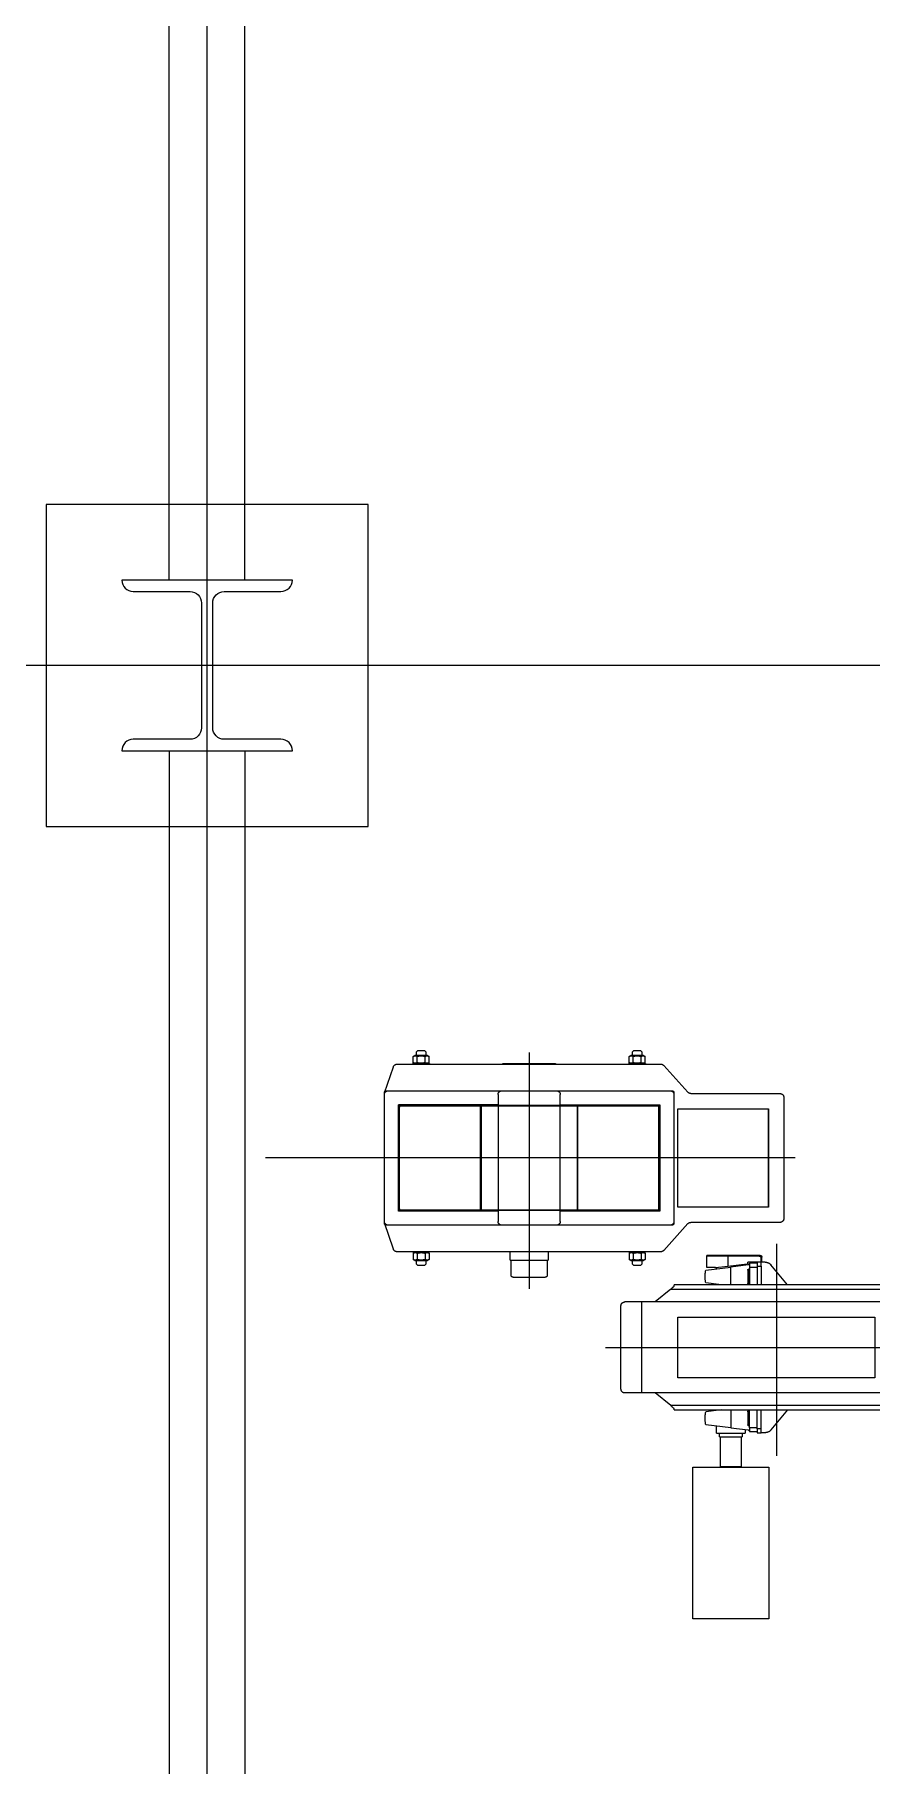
# Model space of a CAD drawing. Extents: x -681219 to -550379, y -242630 to -158199.
# Drawn here: x -638911 to -636702, y -214820 to -210252 of the extents above; entities that cross this region are included whole.
import ezdxf
from ezdxf.lldxf.tags import DXFTag

# ---------------------------------------------------------------- set-up
doc = ezdxf.new("R2010")
doc.units = 0
doc.header["$LTSCALE"] = 1000
doc.linetypes.add('DASHED2', pattern=[9.525, 6.35, -3.175])
doc.layers.get('0').update_dxf_attribs({"linetype": 'CONTINUOUS'})
for name, color, linetype in [('center', 253, 'CENTER2'), ('GY_Bj_Hatch', 9, 'CONTINUOUS'), ('interface', 251, 'DASHED2')]:
    doc.layers.add(name, color=color, linetype=linetype)
for name, color, linetype, lineweight in [('famsun', 7, 'CONTINUOUS', 0), ('future', 4, 'DASHED2', 0), ('轴网_轴线', 1, 'CENTER2', 0)]:
    doc.layers.add(name, color=color, linetype=linetype, lineweight=lineweight)
tags = doc.linetypes.add('CENTER2', pattern=[28.575, 19.05, -3.175, 3.175, -3.175]).pattern_tags.tags
tags[10:11] = [DXFTag(74, 4), DXFTag(75, 0), DXFTag(340, '0'), DXFTag(46, 0.0), DXFTag(50, 0.0), DXFTag(44, 0.0), DXFTag(45, 0.0)]
tags[8:9] = [DXFTag(74, 4), DXFTag(75, 0), DXFTag(340, '0'), DXFTag(46, 0.0), DXFTag(50, 0.0), DXFTag(44, 0.0), DXFTag(45, 0.0)]
tags[6:7] = [DXFTag(74, 4), DXFTag(75, 0), DXFTag(340, '0'), DXFTag(46, 0.0), DXFTag(50, 0.0), DXFTag(44, 0.0), DXFTag(45, 0.0)]
tags[4:5] = [DXFTag(74, 4), DXFTag(75, 0), DXFTag(340, '0'), DXFTag(46, 0.0), DXFTag(50, 0.0), DXFTag(44, 0.0), DXFTag(45, 0.0)]

# ---------------------------------------------------------------- blocks, each defined once
blk = doc.blocks.new('轴网FB0EDE194AE0F5E0')
at = {"layer": 'GY_Bj_Hatch', "color": 255}
blk.add_lwpolyline([(14075, 15425), (14925, 15425), (14925, 14575), (14075, 14575)], close=True, dxfattribs=at)
blk.add_lwpolyline([(14275, 15225), (14725, 15225, -0.414214), (14695, 15195), (14545, 15195, 0.414214), (14515, 15165), (14515, 14835, 0.414214), (14545, 14805), (14695, 14805, -0.414214), (14725, 14775), (14275, 14775, -0.414214), (14305, 14805), (14455, 14805, 0.414214), (14485, 14835), (14485, 15165, 0.414214), (14455, 15195), (14305, 15195, -0.414214)], format="xyb", close=True, dxfattribs=at)
at = {"layer": '轴网_轴线'}
for p, q in [((14500, -1200), (14500, 23700)), ((-1200, 15000), (44200, 15000))]:
    blk.add_line(p, q, dxfattribs=at)
blk = doc.blocks.new('*U61')
at = {"color": 0, "linetype": 'ByBlock', "lineweight": -2}
for p, q in [((-382, 172.5), (-382, -172.5)), ((377, 177.5), (-377, 177.5)), ((343.5, 139), (-343.5, 139)), ((-343.5, 139), (-343.5, -139)), ((343.5, 137.5), (-343.5, 137.5)), ((-128.5, -137.5), (-128.5, 137.5)), ((-127, 137.5), (-127, -137.5)), ((127, 137.5), (127, -137.5)), ((128.5, -137.5), (128.5, 137.5)), ((343.5, -139), (343.5, 139)), ((382, -172.5), (382, 172.5)), ((-342, -134), (-342, 134)), ((342, -134), (342, 134)), ((-377, -177.5), (377, -177.5)), ((-343.5, -137.5), (343.5, -137.5)), ((-343.5, -139), (343.5, -139))]:
    blk.add_line(p, q, dxfattribs=at)
for centre, radius, start, end in [((-377, 172.5), 5, 90, 180), ((377, 172.5), 5, 0, 90), ((-345.5, 134), 3.5, 0, 55.1501), ((345.5, 134), 3.5, 124.8499, 180), ((-345.5, -134), 3.5, 304.8499, 0), ((345.5, -134), 3.5, 180, 235.1501), ((-377, -172.5), 5, 180, 270), ((377, -172.5), 5, 270, 0)]:
    blk.add_arc(centre, radius, start, end, dxfattribs=at)
at = {"layer": 'center', "lineweight": 25, "ltscale": 5.767279}
for p, q in [((0, 207.5), (0, -207.5)), ((-412, 0), (412, 0))]:
    blk.add_line(p, q, dxfattribs=at)
blk = doc.blocks.new('*U69')
at = {"color": 0, "linetype": 'ByBlock', "lineweight": -2}
for p, q in [((433.2, 227), (433.2, 238.4)), ((435.2, 227), (435.2, 238.4)), ((435.2, 236), (435.2, 226)), ((437.8, 243), (523.2, 243)), ((437.8, 241), (523.2, 241)), ((440.2, 241), (523.2, 241)), ((523.2, 243), (578.2, 243)), ((523.2, 241), (523.2, 243)), ((523.2, 241), (578.2, 241)), ((523.2, 241), (578.2, 241)), ((523.2, 241), (523.2, 214.8)), ((578.2, 241), (578.2, 243)), ((578.2, 211), (578.2, 241)), ((365.2, 165), (409.2, 217.8)), ((424.6, 225), (435.2, 225)), ((433.2, 225), (433.2, 227)), ((433.2, 227), (435.2, 227)), ((435.2, 227), (435.2, 225)), ((468.2, 226), (435.2, 226)), ((435.2, 225), (445.2, 225)), ((435.2, 214.9), (435.2, 225)), ((435.2, 214.9), (435.2, 165)), ((445.2, 214.9), (435.2, 214.9)), ((445.2, 225), (445.2, 214.9)), ((445.2, 222), (466.2, 222)), ((445.2, 214.9), (445.2, 165)), ((466.2, 212), (445.2, 212)), ((466.2, 222), (466.2, 212)), ((466.2, 212), (466.2, 165)), ((467.2, 207), (466.2, 207)), ((467.2, 167), (467.2, 207)), ((469.7, 217.6), (515, 212)), ((470.2, 222.8), (470.2, 224)), ((470.2, 204), (470.2, 170)), ((523.2, 214.8), (472, 220.8)), ((477, 220.2), (477, 216.7)), ((515, 165), (515, 212)), ((581.1, 203.9), (515, 212)), ((555.2, 211), (523.2, 214.8)), ((553, 207.3), (553, 211.3)), ((555.2, 211), (578.2, 211)), ((40, 120), (73.5, 153.5)), ((673.1, 153.5), (73.5, 153.5)), ((80.1, 165), (664.9, 165)), ((467.2, 167), (466.2, 167)), ((539.5, 165), (581.1, 170.1)), ((553, 165), (553, 166.7)), ((673.1, 153.5), (715, 120)), ((-65, 65.6), (-65, 115)), ((-60, 120), (60, 120)), ((60, 120), (750, 120)), ((65, 65.6), (65, 115)), ((705, 128), (706, 128)), ((706, 127.2), (706, 128)), ((750, 120), (795, 120)), ((750, -120), (750, 120)), ((805, -110), (805, 110)), ((-65, 64.9), (-65, 65.6)), ((-65, 1.2), (-65, 64.9)), ((0, 77), (0, 77)), ((65, 64.9), (65, 65.6)), ((65, 1.2), (65, 64.9)), ((-65, -1.2), (-65, 1.2)), ((65, -1.2), (65, 1.2)), ((-65, -64.9), (-65, -1.2)), ((65, -64.9), (65, -1.2)), ((-65, -65.6), (-65, -64.9)), ((-65, -115), (-65, -65.6)), ((65, -65.6), (65, -64.9)), ((65, -115), (65, -65.6)), ((-60, -120), (60, -120)), ((40, -120), (73.5, -153.5)), ((60, -120), (750, -120)), ((673.1, -153.5), (715, -120)), ((750, -120), (795, -120)), ((73.5, -153.5), (673.1, -153.5)), ((664.9, -165), (80.1, -165)), ((365.2, -165), (409.2, -217.8)), ((435.2, -214.9), (435.2, -165)), ((445.2, -214.9), (445.2, -165)), ((466.2, -212), (466.2, -165)), ((467.2, -167), (466.2, -167)), ((467.2, -207), (467.2, -167)), ((470.2, -170), (470.2, -204)), ((515, -165), (515, -212)), ((539.5, -165), (581.1, -170.1)), ((424.6, -225), (435.2, -225)), ((435.2, -225), (435.2, -214.9)), ((435.2, -214.9), (445.2, -214.9)), ((445.2, -225), (435.2, -225)), ((445.2, -212), (466.2, -212)), ((445.2, -214.9), (445.2, -225)), ((466.2, -222), (445.2, -222)), ((467.2, -207), (466.2, -207)), ((466.2, -212), (466.2, -222)), ((515, -212), (469.7, -217.6)), ((477, -216.7), (477, -226.7)), ((553, -226.7), (477, -226.7)), ((485, -226.7), (485, -236)), ((515, -212), (581.1, -203.9)), ((545, -236), (545, -226.7)), ((553, -226.7), (553, -207.3)), ((545, -236), (485, -236)), ((487.5, -236), (487.5, -314)), ((542.5, -314), (542.5, -236)), ((542.5, -314), (487.5, -314)), ((487.5, -314), (489.5, -316)), ((489.5, -316), (540.5, -316)), ((540.5, -316), (542.5, -314))]:
    blk.add_line(p, q, dxfattribs=at)
blk.add_lwpolyline([(415, -716), (615, -716), (615, -316), (415, -316)], close=True, dxfattribs=at)
for centre, radius, start, end in [((437.8, 238.4), 4.6, 90, 180), ((437.8, 238.4), 2.6, 90, 180), ((440.2, 236), 5, 90, 180), ((424.6, 205), 20, 90, 140.1944), ((470.2, 221.5), 4, 180, 263), ((467.2, 204), 3, 0, 90), ((468.2, 224), 2, 0, 90), ((472.2, 222.8), 2, 180, 263.2902), ((515, 187), 68.2, 345.6567, 14.3433), ((125.8, 117.8), 63.4, 136.3559, 145.7147), ((129.5, 161.9), 49.5, 176.3863, 180.3934), ((467.2, 170), 3, 270, 0), ((625.3, 161.9), 39.7, 359.5099, 4.5148), ((620.9, 108.8), 68.7, 40.5424, 50.0819), ((-60, 115), 5, 90, 180), ((60, 115), 5, 0, 90), ((795, 110), 10, 0, 90), ((-60, -115), 5, 180, 270), ((60, -115), 5, 270, 0), ((795, -110), 10, 270, 0), ((128, -116), 66.2, 214.4844, 223.445), ((129.5, -161.9), 49.5, 179.6066, 183.6137), ((467.2, -170), 3, 0, 90), ((515, -187), 68.2, 345.6567, 14.3433), ((625.3, -161.9), 39.7, 355.4852, 0.4901), ((618.9, -106.8), 71.6, 310.1102, 319.2655), ((424.6, -205), 20, 219.8056, 270), ((470.2, -221.5), 4, 97, 180), ((467.2, -204), 3, 270, 0)]:
    blk.add_arc(centre, radius, start, end, dxfattribs=at)
at = {"layer": 'center', "ltscale": 166.354785}
for p, q in [((395, 273.8), (395, -285.9)), ((0, 150.4), (0, -140.6)), ((845.7, 0), (-90, 0))]:
    blk.add_line(p, q, dxfattribs=at)
at = {"layer": 'interface', "ltscale": 3.807936}
blk.add_lwpolyline([(135, -80), (655, -80), (655, 80), (135, 80)], close=True, dxfattribs=at)
blk = doc.blocks.new('*U60')
at = {"color": 0, "linetype": 'ByBlock', "lineweight": -2}
for p, q in [((-295, 282.5), (-297, 280.5)), ((-297, 280.5), (-297, 270.5)), ((-295, 282.5), (-275, 282.5)), ((-273, 280.5), (-275, 282.5)), ((-273, 270.5), (-273, 280.5)), ((275, 282.5), (273, 280.5)), ((273, 280.5), (273, 270.5)), ((275, 282.5), (295, 282.5)), ((297, 280.5), (295, 282.5)), ((297, 270.5), (297, 280.5)), ((-355, 244.2), (-419, 173.3)), ((348.8, 247.5), (-347.6, 247.5)), ((-307, 249), (-263, 249)), ((-307, 249), (-307, 247.5)), ((-301.6, 270.5), (-305.8, 268.1)), ((-305.8, 251.4), (-305.8, 268.1)), ((-305.8, 251.4), (-301.6, 249)), ((-301.6, 270.5), (-268.4, 270.5)), ((-295.4, 251.4), (-295.4, 268.1)), ((-274.6, 251.4), (-274.6, 268.1)), ((-264.2, 268.1), (-268.4, 270.5)), ((-268.4, 249), (-264.2, 251.4)), ((-264.2, 251.4), (-264.2, 268.1)), ((-263, 247.5), (-263, 249)), ((-69.4, 248.5), (69.4, 248.5)), ((263, 249), (307, 249)), ((263, 249), (263, 247.5)), ((268.4, 270.5), (264.2, 268.1)), ((264.2, 251.4), (264.2, 268.1)), ((264.2, 251.4), (268.4, 249)), ((268.4, 270.5), (301.6, 270.5)), ((274.6, 251.4), (274.6, 268.1)), ((295.4, 251.4), (295.4, 268.1)), ((305.8, 268.1), (301.6, 270.5)), ((301.6, 249), (305.8, 251.4)), ((305.8, 251.4), (305.8, 268.1)), ((307, 247.5), (307, 249)), ((381.5, 171.5), (358.3, 240.7)), ((-672, 160), (-672, -160)), ((-426.4, 170), (-662, 170)), ((-382, 167.5), (-382, -167.5)), ((372, 177.5), (-372, 177.5)), ((-345, 140.5), (-345, -140.5)), ((-82, 140.5), (-345, 140.5)), ((-82, -167.5), (-82, 167.5)), ((82, 167.5), (82, -167.5)), ((82, 140.5), (345, 140.5)), ((345, -140.5), (345, 140.5)), ((382, -167.5), (382, 167.5)), ((-632, 130), (-632, -130)), ((-392, 130), (-632, 130)), ((-631.8, -130), (-631.8, 130)), ((-392, -130), (-392, 130)), ((-632, -130), (-392, -130)), ((-662, -170), (-426.4, -170)), ((-419, -173.3), (-355, -244.2)), ((-372, -177.5), (372, -177.5)), ((-345, -140.5), (-82, -140.5)), ((82, -140.5), (345, -140.5)), ((358.3, -240.7), (381.5, -171.5)), ((-347.6, -247.5), (348.8, -247.5)), ((-307, -247.5), (-307, -249)), ((-263, -249), (-307, -249)), ((-301.6, -249), (-305.8, -251.4)), ((-305.8, -251.4), (-305.8, -268.1)), ((-305.8, -268.1), (-301.6, -270.5)), ((-268.4, -270.5), (-301.6, -270.5)), ((-297, -270.5), (-297, -280.5)), ((-295.4, -251.4), (-295.4, -268.1)), ((-274.6, -251.4), (-274.6, -268.1)), ((-273, -280.5), (-273, -270.5)), ((-264.2, -251.4), (-268.4, -249)), ((-268.4, -270.5), (-264.2, -268.1)), ((-264.2, -251.4), (-264.2, -268.1)), ((-263, -249), (-263, -247.5)), ((-50, -247.5), (-50, -270)), ((50, -270), (-50, -270)), ((-47.5, -270), (-47.5, -310)), ((47.5, -310), (47.5, -270)), ((50, -270), (50, -247.5)), ((263, -247.5), (263, -249)), ((307, -249), (263, -249)), ((268.4, -249), (264.2, -251.4)), ((264.2, -251.4), (264.2, -268.1)), ((264.2, -268.1), (268.4, -270.5)), ((301.6, -270.5), (268.4, -270.5)), ((273, -270.5), (273, -280.5)), ((274.6, -251.4), (274.6, -268.1)), ((295.4, -251.4), (295.4, -268.1)), ((297, -280.5), (297, -270.5)), ((305.8, -251.4), (301.6, -249)), ((301.6, -270.5), (305.8, -268.1)), ((305.8, -251.4), (305.8, -268.1)), ((307, -249), (307, -247.5)), ((-297, -280.5), (-295, -282.5)), ((-275, -282.5), (-295, -282.5)), ((-275, -282.5), (-273, -280.5)), ((42.5, -315), (-42.5, -315)), ((273, -280.5), (275, -282.5)), ((295, -282.5), (275, -282.5)), ((295, -282.5), (297, -280.5))]:
    blk.add_line(p, q, dxfattribs=at)
for centre, radius, start, end in [((-347.6, 237.5), 10, 90, 137.9108), ((-300.6, 260.4), 9.27, 55.9, 124.103), ((-300.6, 259.1), 9.27, 235.8969, 304.1002), ((-269.4, 260.4), 9.27, 55.8969, 124.1002), ((-269.4, 259.1), 9.27, 235.9, 304.103), ((-69.4, 243.9), 4.6, 90, 128.5), ((69.4, 243.9), 4.6, 51.5, 90), ((269.4, 260.4), 9.27, 55.9, 124.103), ((269.4, 259.1), 9.27, 235.8969, 304.1002), ((300.6, 260.4), 9.27, 55.8969, 124.1002), ((300.6, 259.1), 9.27, 235.9, 304.103), ((348.8, 237.5), 10, 18.5458, 90), ((-662, 160), 10, 90, 180), ((-426.4, 180), 10, 270, 317.9108), ((-372, 167.5), 10, 90, 180), ((-72, 167.5), 10, 90, 180), ((72, 167.5), 10, 0, 90), ((372, 167.5), 10, 0, 90), ((372, 168.4), 10, 0, 18.5458), ((-662, -160), 10, 180, 270), ((-426.4, -180), 10, 42.0892, 90), ((-372, -167.5), 10, 180, 270), ((-72, -167.5), 10, 180, 270), ((72, -167.5), 10, 270, 0), ((372, -167.5), 10, 270, 0), ((372, -168.4), 10, 341.4542, 0), ((-347.6, -237.5), 10, 222.0892, 270), ((-300.6, -259.1), 9.27, 55.9, 124.103), ((-300.6, -260.4), 9.27, 235.8969, 304.1002), ((-269.4, -259.1), 9.27, 55.8969, 124.1002), ((-269.4, -260.4), 9.27, 235.9, 304.103), ((269.4, -259.1), 9.27, 55.9, 124.103), ((269.4, -260.4), 9.27, 235.8969, 304.1002), ((300.6, -259.1), 9.27, 55.8969, 124.1002), ((300.6, -260.4), 9.27, 235.9, 304.103), ((348.8, -237.5), 10, 270, 341.4542), ((-42.5, -310), 5, 180, 270), ((42.5, -310), 5, 270, 0)]:
    blk.add_arc(centre, radius, start, end, dxfattribs=at)
for points, knots in [([(-274.6, 268.1), (-276.3, 268.6), (-278, 269), (-280.6, 269.4), (-281.5, 269.5), (-283.2, 269.7), (-284.1, 269.7), (-286.8, 269.7), (-288.5, 269.5), (-291.1, 269.1), (-292, 268.9), (-293.7, 268.6), (-294.5, 268.3), (-295.4, 268.1)], [0, 0, 0, 0, 0.25, 0.25, 0.375, 0.375, 0.5, 0.5, 0.75, 0.75, 0.875, 0.875, 1, 1, 1, 1]), ([(-295.4, 251.4), (-294.5, 251.2), (-293.7, 250.9), (-292, 250.6), (-291.1, 250.4), (-288.5, 250), (-286.8, 249.8), (-284.1, 249.8), (-283.2, 249.8), (-281.5, 250), (-280.6, 250.1), (-278, 250.5), (-276.3, 250.9), (-274.6, 251.4)], [0, 0, 0, 0, 0.125, 0.125, 0.25, 0.25, 0.5, 0.5, 0.625, 0.625, 0.75, 0.75, 1, 1, 1, 1]), ([(295.4, 268.1), (293.7, 268.6), (292, 269), (289.4, 269.4), (288.5, 269.5), (286.8, 269.7), (285.9, 269.7), (283.2, 269.7), (281.5, 269.5), (278.9, 269.1), (278, 268.9), (276.3, 268.6), (275.5, 268.3), (274.6, 268.1)], [0, 0, 0, 0, 0.25, 0.25, 0.375, 0.375, 0.5, 0.5, 0.75, 0.75, 0.875, 0.875, 1, 1, 1, 1]), ([(274.6, 251.4), (275.5, 251.2), (276.3, 250.9), (278, 250.6), (278.9, 250.4), (281.5, 250), (283.2, 249.8), (285.9, 249.8), (286.8, 249.8), (288.5, 250), (289.4, 250.1), (292, 250.5), (293.7, 250.9), (295.4, 251.4)], [0, 0, 0, 0, 0.125, 0.125, 0.25, 0.25, 0.5, 0.5, 0.625, 0.625, 0.75, 0.75, 1, 1, 1, 1]), ([(-274.6, -251.4), (-275.5, -251.2), (-276.3, -250.9), (-278, -250.6), (-278.9, -250.4), (-281.5, -250), (-283.2, -249.8), (-285.9, -249.8), (-286.8, -249.8), (-288.5, -250), (-289.4, -250.1), (-292, -250.5), (-293.7, -250.9), (-295.4, -251.4)], [0, 0, 0, 0, 0.125, 0.125, 0.25, 0.25, 0.5, 0.5, 0.625, 0.625, 0.75, 0.75, 1, 1, 1, 1]), ([(-295.4, -268.1), (-293.7, -268.6), (-292, -269), (-289.4, -269.4), (-288.5, -269.5), (-286.8, -269.7), (-285.9, -269.7), (-283.2, -269.7), (-281.5, -269.5), (-278.9, -269.1), (-278, -268.9), (-276.3, -268.6), (-275.5, -268.3), (-274.6, -268.1)], [0, 0, 0, 0, 0.25, 0.25, 0.375, 0.375, 0.5, 0.5, 0.75, 0.75, 0.875, 0.875, 1, 1, 1, 1]), ([(295.4, -251.4), (294.5, -251.2), (293.7, -250.9), (292, -250.6), (291.1, -250.4), (288.5, -250), (286.8, -249.8), (284.1, -249.8), (283.2, -249.8), (281.5, -250), (280.6, -250.1), (278, -250.5), (276.3, -250.9), (274.6, -251.4)], [0, 0, 0, 0, 0.125, 0.125, 0.25, 0.25, 0.5, 0.5, 0.625, 0.625, 0.75, 0.75, 1, 1, 1, 1]), ([(274.6, -268.1), (276.3, -268.6), (278, -269), (280.6, -269.4), (281.5, -269.5), (283.2, -269.7), (284.1, -269.7), (286.8, -269.7), (288.5, -269.5), (291.1, -269.1), (292, -268.9), (293.7, -268.6), (294.5, -268.3), (295.4, -268.1)], [0, 0, 0, 0, 0.25, 0.25, 0.375, 0.375, 0.5, 0.5, 0.75, 0.75, 0.875, 0.875, 1, 1, 1, 1])]:
    blk.add_open_spline(points, degree=3, knots=knots, dxfattribs=at)
at = {"layer": 'center', "lineweight": 25, "ltscale": 9.784777}
for p, q in [((0, 278.5), (0, -345)), ((-702, 0), (696, 0))]:
    blk.add_line(p, q, dxfattribs=at)

msp = doc.modelspace()

# ---------------------------------------------------------------- linework, layer by layer
at = {"layer": 'famsun'}
for p, q in [((-638555.4609, -211691.6983), (-638555.4609, -204641.6983)), ((-638355.4609, -211691.6983), (-638355.4609, -204641.6983)), ((-638555.4609, -212141.6983), (-638555.4609, -219191.6983)), ((-638355.4609, -212141.6983), (-638355.4609, -219191.6983))]:
    msp.add_line(p, q, dxfattribs=at)

# ---------------------------------------------------------------- block references
at = {"layer": 'famsun', "xscale": -1}
msp.add_blockref('轴网FB0EDE194AE0F5E0', (-623955.4609, -226916.6983), dxfattribs=at)
at = {"layer": 'future', "xscale": -1}
for name, p in [('*U60', (-637605.4609, -213216.655)), ('*U61', (-637605.4609, -213216.655)), ('*U69', (-636558.139, -213716.6983))]:
    msp.add_blockref(name, p, dxfattribs=at)

doc.saveas('drawing.dxf')
